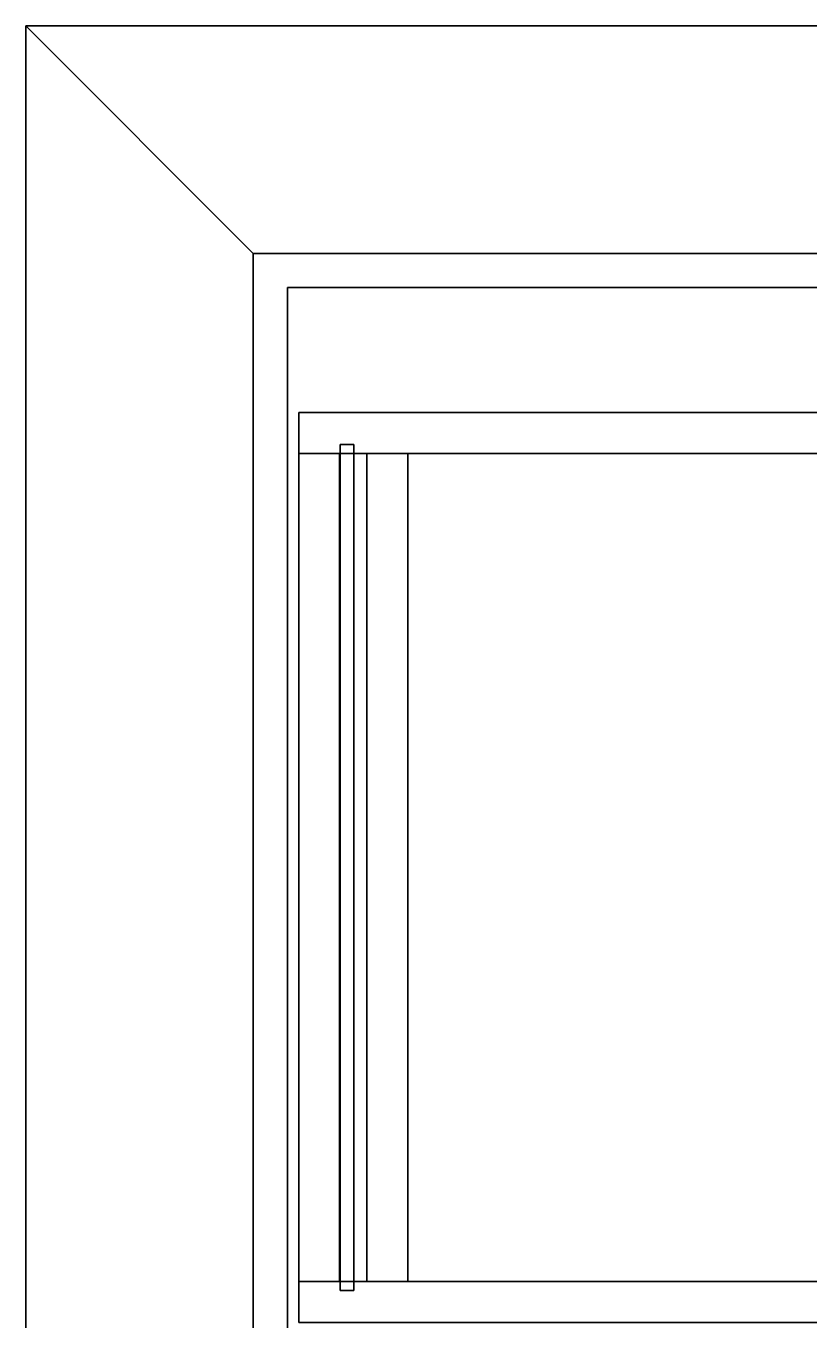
# Model space of a CAD drawing. Extents: x 0 to 4956, y -4930 to 0.
# Drawn here: x 0 to 344, y -569 to 0 of the extents above; entities that cross this region are included whole.
import ezdxf

# ---------------------------------------------------------------- set-up
doc = ezdxf.new("R2010")
doc.units = 0
for name, color, linetype in [('LAYER0', 7, 'CONTINUOUS'), ('LAYER1', 7, 'CONTINUOUS'), ('LAYER142', 7, 'CONTINUOUS'), ('LAYER19', 7, 'CONTINUOUS'), ('LAYER20', 7, 'CONTINUOUS'), ('LAYER4', 7, 'CONTINUOUS'), ('LAYER5', 7, 'CONTINUOUS'), ('LAYER6', 7, 'CONTINUOUS'), ('LAYER8', 7, 'CONTINUOUS'), ('LAYER86', 7, 'CONTINUOUS'), ('LAYER9', 7, 'CONTINUOUS')]:
    doc.layers.add(name, color=color, linetype=linetype)

msp = doc.modelspace()

# ---------------------------------------------------------------- linework, layer by layer
at = {"layer": 'LAYER0', "invisible_edges": 1}
for points in [[(4956, 0), (0, -4930), (0, 0), (4956, 0)], [(0, 0, 5), (4956, 0), (0, 0), (0, 0, 5)], [(4956, 0), (0, 0, 5), (4956, 0, 5), (4956, 0)], [(0, 0, 5), (0, -4930), (0, -4930, 5), (0, 0, 5)], [(0, -4930), (0, 0, 5), (0, 0), (0, -4930)], [(4956, -4930, 5), (0, 0, 5), (0, -4930, 5), (4956, -4930, 5)], [(0, 0, 5), (4956, -4930, 5), (4956, 0, 5), (0, 0, 5)], [(0, -4930), (4956, 0), (4956, -4930), (0, -4930)]]:
    msp.add_3dface(points, dxfattribs=at)
at = {"layer": 'LAYER1', "invisible_edges": 1}
for points in [[(100, -100, 5), (0, -4849, 5), (0, 0, 5), (100, -100, 5)], [(0, 0, 5), (100, -100, 2599), (100, -100, 5), (0, 0, 5)], [(100, -100, 2599), (0, 0, 5), (0, 0, 2599), (100, -100, 2599)], [(0, 0, 2599), (0, -4849, 5), (0, -4849, 2599), (0, 0, 2599)], [(0, -4849, 5), (0, 0, 2599), (0, 0, 5), (0, -4849, 5)], [(0, -4849, 5), (100, -100, 5), (100, -4749, 5), (0, -4849, 5)], [(100, -100, 5), (100, -4749, 2599), (100, -4749, 5), (100, -100, 5)], [(100, -4749, 2599), (100, -100, 5), (100, -100, 2599), (100, -4749, 2599)]]:
    msp.add_3dface(points, dxfattribs=at)
at = {"layer": 'LAYER142'}
for points, invisible_edges in [([(100, -100, 5), (115, -115, 5), (100, -4749, 5), (100, -100, 5)], 3), ([(115, -115, 5), (100, -100, 5), (2301, -100, 5), (115, -115, 5)], 5), ([(100, -100, 115), (100, -4749, 5), (100, -4749, 115), (100, -100, 115)], 1), ([(100, -4749, 5), (100, -100, 115), (100, -100, 5), (100, -4749, 5)], 1), ([(100, -100, 115), (2301, -100, 5), (100, -100, 5), (100, -100, 115)], 1), ([(2301, -100, 5), (100, -100, 115), (2301, -100, 115), (2301, -100, 5)], 1), ([(115, -4749, 115), (100, -100, 115), (100, -4749, 115), (115, -4749, 115)], 1), ([(100, -100, 115), (115, -4749, 115), (115, -115, 115), (100, -100, 115)], 5), ([(100, -100, 115), (115, -115, 115), (2301, -100, 115), (100, -100, 115)], 3), ([(115, -115, 5), (2301, -100, 5), (2286, -115, 5), (115, -115, 5)], 3), ([(2301, -100, 115), (115, -115, 115), (2286, -115, 115), (2301, -100, 115)], 5), ([(115, -4749, 5), (100, -4749, 5), (115, -115, 5), (115, -4749, 5)], 2), ([(2286, -115, 115), (115, -115, 5), (2286, -115, 5), (2286, -115, 115)], 1), ([(115, -115, 5), (2286, -115, 115), (115, -115, 115), (115, -115, 5)], 1), ([(115, -115, 5), (115, -4749, 115), (115, -4749, 5), (115, -115, 5)], 1), ([(115, -4749, 115), (115, -115, 5), (115, -115, 115), (115, -4749, 115)], 1)]:
    msp.add_3dface(points, dxfattribs=dict(at, invisible_edges=invisible_edges))
at = {"layer": 'LAYER19', "invisible_edges": 1}
for points in [[(138.3, -184, 99), (144.3, -556, 99), (138.3, -556, 99), (138.3, -184, 99)], [(144.3, -556, 99), (138.3, -184, 99), (144.3, -184, 99), (144.3, -556, 99)], [(144.3, -184, 2530), (138.3, -556, 2530), (144.3, -556, 2530), (144.3, -184, 2530)], [(138.3, -556, 2530), (144.3, -184, 2530), (138.3, -184, 2530), (138.3, -556, 2530)], [(138.3, -184, 99), (144.3, -184, 2530), (144.3, -184, 99), (138.3, -184, 99)], [(144.3, -184, 2530), (138.3, -184, 99), (138.3, -184, 2530), (144.3, -184, 2530)], [(138.3, -556, 2530), (138.3, -184, 99), (138.3, -556, 99), (138.3, -556, 2530)], [(138.3, -184, 99), (138.3, -556, 2530), (138.3, -184, 2530), (138.3, -184, 99)], [(144.3, -184, 2530), (144.3, -556, 99), (144.3, -184, 99), (144.3, -184, 2530)], [(144.3, -556, 99), (144.3, -184, 2530), (144.3, -556, 2530), (144.3, -556, 99)], [(138.3, -556, 2530), (144.3, -556, 99), (144.3, -556, 2530), (138.3, -556, 2530)], [(144.3, -556, 99), (138.3, -556, 2530), (138.3, -556, 99), (144.3, -556, 99)]]:
    msp.add_3dface(points, dxfattribs=at)
at = {"layer": 'LAYER20', "invisible_edges": 1}
for points in [[(120, -188, 1374.5), (120, -552, 1254.5), (120, -552, 1374.5), (120, -188, 1374.5)], [(120, -552, 1254.5), (120, -188, 1374.5), (120, -188, 1254.5), (120, -552, 1254.5)], [(138, -188, 1254.5), (120, -552, 1254.5), (120, -188, 1254.5), (138, -188, 1254.5)], [(120, -552, 1254.5), (138, -188, 1254.5), (138, -552, 1254.5), (120, -552, 1254.5)], [(120, -188, 1374.5), (138, -188, 1254.5), (120, -188, 1254.5), (120, -188, 1374.5)], [(138, -188, 1254.5), (120, -188, 1374.5), (138, -188, 1374.5), (138, -188, 1254.5)], [(138, -552, 1374.5), (120, -188, 1374.5), (120, -552, 1374.5), (138, -552, 1374.5)], [(120, -188, 1374.5), (138, -552, 1374.5), (138, -188, 1374.5), (120, -188, 1374.5)], [(138, -188, 1254.5), (138, -552, 1374.5), (138, -552, 1254.5), (138, -188, 1254.5)], [(138, -552, 1374.5), (138, -188, 1254.5), (138, -188, 1374.5), (138, -552, 1374.5)], [(138, -552, 1374.5), (120, -552, 1254.5), (138, -552, 1254.5), (138, -552, 1374.5)], [(120, -552, 1254.5), (138, -552, 1374.5), (120, -552, 1374.5), (120, -552, 1254.5)]]:
    msp.add_3dface(points, dxfattribs=at)
at = {"layer": 'LAYER4', "invisible_edges": 1}
for points in [[(120, -552, 2545), (670, -552, 5), (120, -552, 5), (120, -552, 2545)], [(670, -552, 5), (120, -552, 2545), (670, -552, 2545), (670, -552, 5)], [(120, -570, 5), (670, -552, 5), (670, -570, 5), (120, -570, 5)], [(670, -552, 5), (120, -570, 5), (120, -552, 5), (670, -552, 5)], [(120, -552, 2545), (670, -570, 2545), (670, -552, 2545), (120, -552, 2545)], [(670, -570, 2545), (120, -552, 2545), (120, -570, 2545), (670, -570, 2545)], [(120, -570, 5), (120, -552, 2545), (120, -552, 5), (120, -570, 5)], [(120, -552, 2545), (120, -570, 5), (120, -570, 2545), (120, -552, 2545)]]:
    msp.add_3dface(points, dxfattribs=at)
at = {"layer": 'LAYER5', "invisible_edges": 1}
for points in [[(120, -188, 5), (670, -170, 5), (670, -188, 5), (120, -188, 5)], [(670, -170, 5), (120, -188, 5), (120, -170, 5), (670, -170, 5)], [(120, -170, 2545), (670, -188, 2545), (670, -170, 2545), (120, -170, 2545)], [(670, -188, 2545), (120, -170, 2545), (120, -188, 2545), (670, -188, 2545)], [(120, -170, 2545), (120, -188, 5), (120, -188, 2545), (120, -170, 2545)], [(120, -188, 5), (120, -170, 2545), (120, -170, 5), (120, -188, 5)], [(670, -170, 5), (120, -170, 2545), (670, -170, 2545), (670, -170, 5)], [(120, -170, 2545), (670, -170, 5), (120, -170, 5), (120, -170, 2545)], [(120, -188, 5), (670, -188, 2545), (120, -188, 2545), (120, -188, 5)], [(670, -188, 2545), (120, -188, 5), (670, -188, 5), (670, -188, 2545)]]:
    msp.add_3dface(points, dxfattribs=at)
at = {"layer": 'LAYER6', "invisible_edges": 1}
for points in [[(120, -188, 85), (670, -552, 85), (120, -552, 85), (120, -188, 85)], [(670, -552, 85), (120, -188, 85), (670, -188, 85), (670, -552, 85)], [(120, -188, 85), (670, -188, 103), (670, -188, 85), (120, -188, 85)], [(670, -188, 103), (120, -188, 85), (120, -188, 103), (670, -188, 103)], [(120, -552, 103), (120, -188, 85), (120, -552, 85), (120, -552, 103)], [(120, -188, 85), (120, -552, 103), (120, -188, 103), (120, -188, 85)], [(670, -188, 103), (120, -552, 103), (670, -552, 103), (670, -188, 103)], [(120, -552, 103), (670, -188, 103), (120, -188, 103), (120, -552, 103)], [(120, -552, 103), (670, -552, 85), (670, -552, 103), (120, -552, 103)], [(670, -552, 85), (120, -552, 103), (120, -552, 85), (670, -552, 85)]]:
    msp.add_3dface(points, dxfattribs=at)
at = {"layer": 'LAYER8', "invisible_edges": 1}
for points in [[(150, -188, 85), (150, -552, 5), (150, -552, 85), (150, -188, 85)], [(150, -552, 5), (150, -188, 85), (150, -188, 5), (150, -552, 5)], [(168, -188, 5), (150, -552, 5), (150, -188, 5), (168, -188, 5)], [(150, -552, 5), (168, -188, 5), (168, -552, 5), (150, -552, 5)], [(150, -188, 85), (168, -188, 5), (150, -188, 5), (150, -188, 85)], [(168, -188, 5), (150, -188, 85), (168, -188, 85), (168, -188, 5)], [(168, -552, 85), (150, -188, 85), (150, -552, 85), (168, -552, 85)], [(150, -188, 85), (168, -552, 85), (168, -188, 85), (150, -188, 85)], [(168, -188, 5), (168, -552, 85), (168, -552, 5), (168, -188, 5)], [(168, -552, 85), (168, -188, 5), (168, -188, 85), (168, -552, 85)], [(168, -552, 85), (150, -552, 5), (168, -552, 5), (168, -552, 85)], [(150, -552, 5), (168, -552, 85), (150, -552, 85), (150, -552, 5)]]:
    msp.add_3dface(points, dxfattribs=at)
at = {"layer": 'LAYER86'}
for points, invisible_edges in [([(2401, 0, 5), (100, -100, 5), (0, 0, 5), (2401, 0, 5)], 1), ([(2401, 0, 2599), (1823, 0, 2060), (0, 0, 2599), (2401, 0, 2599)], 3), ([(773, 0, 2060), (0, 0, 2599), (1823, 0, 2060), (773, 0, 2060)], 3), ([(773, 0, 1223), (0, 0, 2599), (773, 0, 2060), (773, 0, 1223)], 3), ([(773, 0, 1223), (0, 0, 5), (0, 0, 2599), (773, 0, 1223)], 5), ([(0, 0, 5), (773, 0, 1223), (2401, 0, 5), (0, 0, 5)], 3), ([(0, 0, 2599), (100, -100, 5), (100, -100, 2599), (0, 0, 2599)], 1), ([(100, -100, 5), (0, 0, 2599), (0, 0, 5), (100, -100, 5)], 1), ([(100, -100, 5), (2401, 0, 5), (2301, -100, 5), (100, -100, 5)], 1), ([(100, -100, 2599), (773, -100, 2060), (2301, -100, 2599), (100, -100, 2599)], 3), ([(100, -100, 2599), (773, -100, 1223), (773, -100, 2060), (100, -100, 2599)], 5), ([(773, -100, 1223), (100, -100, 5), (1823, -100, 1223), (773, -100, 1223)], 3), ([(100, -100, 5), (773, -100, 1223), (100, -100, 2599), (100, -100, 5)], 3), ([(2301, -100, 5), (1823, -100, 1223), (100, -100, 5), (2301, -100, 5)], 3)]:
    msp.add_3dface(points, dxfattribs=dict(at, invisible_edges=invisible_edges))
at = {"layer": 'LAYER9', "invisible_edges": 1}
for points in [[(120, -552, 2544), (670, -188, 2544), (120, -188, 2544), (120, -552, 2544)], [(670, -188, 2544), (120, -552, 2544), (670, -552, 2544), (670, -188, 2544)], [(120, -188, 2526), (670, -188, 2544), (670, -188, 2526), (120, -188, 2526)], [(670, -188, 2544), (120, -188, 2526), (120, -188, 2544), (670, -188, 2544)], [(120, -188, 2526), (120, -552, 2544), (120, -188, 2544), (120, -188, 2526)], [(120, -552, 2544), (120, -188, 2526), (120, -552, 2526), (120, -552, 2544)], [(670, -552, 2526), (120, -188, 2526), (670, -188, 2526), (670, -552, 2526)], [(120, -188, 2526), (670, -552, 2526), (120, -552, 2526), (120, -188, 2526)], [(120, -552, 2544), (670, -552, 2526), (670, -552, 2544), (120, -552, 2544)], [(670, -552, 2526), (120, -552, 2544), (120, -552, 2526), (670, -552, 2526)]]:
    msp.add_3dface(points, dxfattribs=at)

# ---------------------------------------------------------------- meshes
at = {"layer": 'LAYER1'}
mesh = msp.add_polymesh((2, 2), dxfattribs=at)
for k, corner in enumerate([(100, -100, 2599), (100, -4749, 2599), (0, 0, 2599), (0, -4849, 2599)]):
    mesh.set_mesh_vertex(divmod(k, 2), corner)
at = {"layer": 'LAYER86'}
mesh = msp.add_polymesh((2, 2), dxfattribs=at)
for k, corner in enumerate([(2301, -100, 2599), (100, -100, 2599), (2401, 0, 2599), (0, 0, 2599)]):
    mesh.set_mesh_vertex(divmod(k, 2), corner)

doc.saveas('drawing.dxf')
